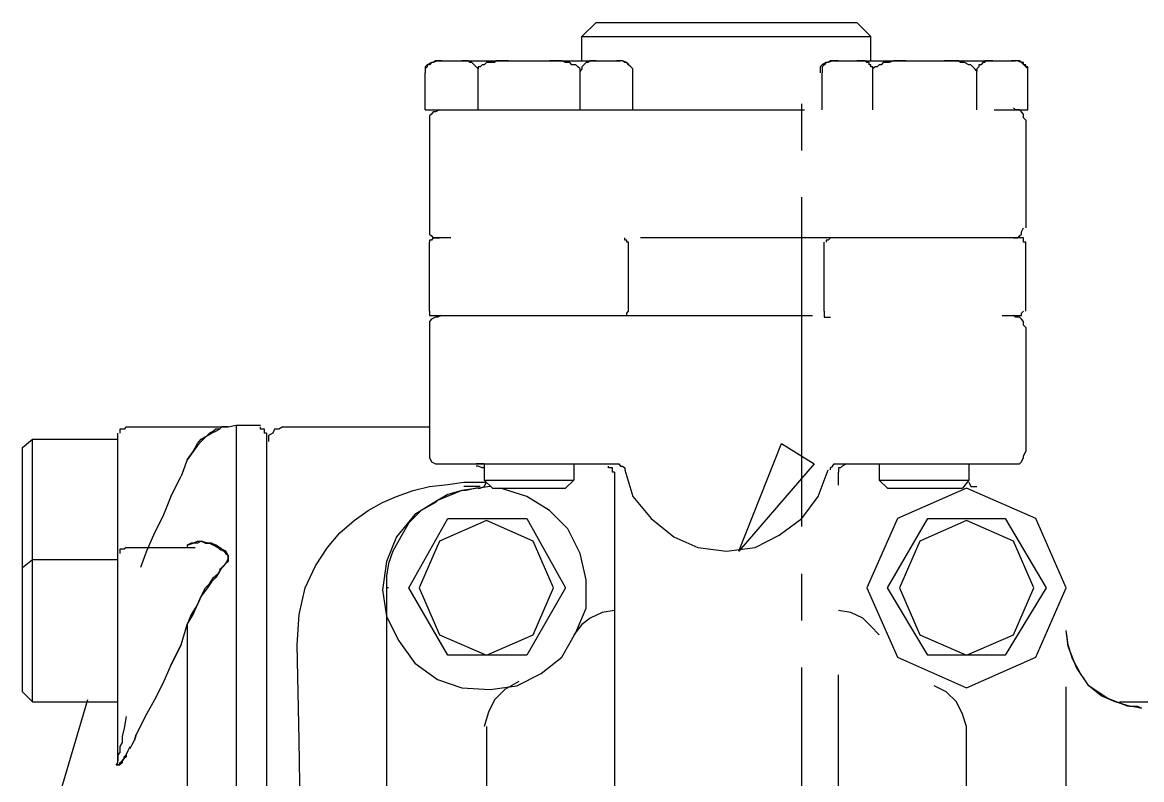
# Model space of a CAD drawing. Header units: inches. Extents: x -229 to 371, y -110 to 269.
# Drawn here: x 11.86 to 19.24, y 215.35 to 220.35 of the extents above; entities that cross this region are included whole.
import ezdxf

# ---------------------------------------------------------------- set-up
doc = ezdxf.new("R2010")
doc.units = ezdxf.units.IN
doc.header["$MEASUREMENT"] = 0
doc.linetypes.add('HIDDEN', pattern=[0.375, 0.25, -0.125])
doc.layers.get('0').update_dxf_attribs({"color": 10})

msp = doc.modelspace()

# ---------------------------------------------------------------- linework, layer by layer
at = {"color": 1, "linetype": 'HIDDEN', "ltscale": 10}
for p, q in [((15.5523, 220.25261), (15.64559, 220.34616)), ((15.64559, 220.34616), (17.36407, 220.34616)), ((17.45737, 220.25261), (17.36407, 220.34616)), ((15.5523, 220.09333), (15.5523, 220.25261)), ((15.5523, 220.25261), (17.45737, 220.25261)), ((17.45737, 220.09333), (17.45737, 220.25261)), ((14.53188, 220.06552), (14.51924, 220.05288)), ((14.51924, 220.05288), (14.51924, 220.02507)), ((14.53188, 220.05288), (14.51924, 220.04024)), ((14.51924, 220.04024), (14.51924, 220.02507)), ((14.51924, 220.02507), (14.51924, 220.01243)), ((14.51924, 220.02507), (14.51924, 220.01243)), ((14.55944, 220.08069), (14.53188, 220.06552)), ((14.5468, 220.06552), (14.53188, 220.06552)), ((14.53188, 220.06552), (14.53188, 220.05288)), ((14.55944, 220.08069), (14.5468, 220.06552)), ((14.57233, 220.08069), (14.55944, 220.08069)), ((14.57233, 220.08069), (14.55944, 220.08069)), ((14.59989, 220.09333), (14.57233, 220.08069)), ((14.58725, 220.09333), (14.57233, 220.08069)), ((14.59989, 220.09333), (14.58725, 220.09333)), ((14.58725, 220.09333), (14.58725, 220.09333)), ((14.59989, 220.09333), (15.8069, 220.09333)), ((14.61253, 220.09333), (14.59989, 220.09333)), ((14.62745, 220.09333), (14.61253, 220.09333)), ((14.77384, 220.09333), (14.7612, 220.09333)), ((14.78875, 220.09333), (14.77384, 220.09333)), ((14.8014, 220.09333), (14.78875, 220.09333)), ((14.81404, 220.08069), (14.8014, 220.09333)), ((14.8014, 220.09333), (14.8014, 220.09333)), ((14.82693, 220.08069), (14.81404, 220.08069)), ((14.8416, 220.06552), (14.82693, 220.08069)), ((14.82693, 220.08069), (14.82693, 220.08069)), ((14.85449, 220.05288), (14.8416, 220.06552)), ((14.8416, 220.06552), (14.8416, 220.06552)), ((14.86713, 220.04024), (14.85449, 220.05288)), ((14.85449, 220.05288), (14.85449, 220.05288)), ((14.88205, 220.05288), (14.86713, 220.05288)), ((14.86713, 220.05288), (14.86713, 220.04024)), ((14.86713, 219.76971), (14.86713, 220.04024)), ((14.89469, 220.06552), (14.88205, 220.05288)), ((14.90758, 220.06552), (14.89469, 220.06552)), ((14.92225, 220.08069), (14.90758, 220.06552)), ((14.93514, 220.08069), (14.92225, 220.08069)), ((14.94778, 220.08069), (14.93514, 220.08069)), ((14.97534, 220.08069), (14.94778, 220.08069)), ((14.98798, 220.09333), (14.97534, 220.08069)), ((15.01554, 220.09333), (14.98798, 220.09333)), ((15.02844, 220.09333), (15.01554, 220.09333)), ((15.056, 220.09333), (15.02844, 220.09333)), ((15.06864, 220.09333), (15.056, 220.09333)), ((15.35079, 220.09333), (15.33815, 220.09333)), ((15.37835, 220.09333), (15.35079, 220.09333)), ((15.39125, 220.09333), (15.37835, 220.09333)), ((15.41881, 220.09333), (15.39125, 220.09333)), ((15.44409, 220.08069), (15.41881, 220.09333)), ((15.47165, 220.08069), (15.44409, 220.08069)), ((15.48454, 220.06552), (15.47165, 220.08069)), ((15.5121, 220.06552), (15.48454, 220.06552)), ((15.52474, 220.05288), (15.5121, 220.06552)), ((15.53966, 220.04024), (15.52474, 220.05288)), ((15.5523, 220.04024), (15.53966, 220.02507)), ((15.53966, 220.02507), (15.53966, 220.04024)), ((15.53966, 219.76971), (15.53966, 220.02507)), ((15.56519, 220.06552), (15.5523, 220.05288)), ((15.5523, 220.05288), (15.5523, 220.04024)), ((15.57986, 220.08069), (15.56519, 220.06552)), ((15.56519, 220.06552), (15.56519, 220.06552)), ((15.59275, 220.08069), (15.57986, 220.08069)), ((15.60539, 220.09333), (15.59275, 220.08069)), ((15.62031, 220.09333), (15.60539, 220.09333)), ((15.63295, 220.09333), (15.62031, 220.09333)), ((15.64559, 220.09333), (15.63295, 220.09333)), ((15.63295, 220.09333), (15.63295, 220.09333)), ((15.79426, 220.09333), (15.77934, 220.09333)), ((15.81979, 220.09333), (15.79426, 220.09333)), ((15.79426, 220.09333), (15.79426, 220.09333)), ((15.8069, 220.09333), (15.79426, 220.09333)), ((15.81979, 220.09333), (15.8069, 220.09333)), ((15.84735, 220.08069), (15.81979, 220.09333)), ((15.83446, 220.08069), (15.81979, 220.09333)), ((15.81979, 220.09333), (15.81979, 220.09333)), ((15.84735, 220.08069), (15.83446, 220.08069)), ((15.87491, 220.05288), (15.84735, 220.08069)), ((15.85999, 220.06552), (15.84735, 220.08069)), ((15.84735, 220.08069), (15.84735, 220.08069)), ((15.87491, 220.05288), (15.85999, 220.06552)), ((15.85999, 220.06552), (15.85999, 220.06552)), ((15.88755, 220.04024), (15.87491, 220.05288)), ((15.88755, 220.04024), (15.87491, 220.05288)), ((15.87491, 220.05288), (15.87491, 220.05288)), ((15.88755, 219.76971), (15.88755, 220.04024)), ((17.13501, 220.06552), (17.12212, 220.05288)), ((17.12212, 220.05288), (17.12212, 220.02507)), ((17.12212, 220.02507), (17.12212, 220.01243)), ((17.16257, 220.08069), (17.13501, 220.06552)), ((17.14968, 220.06552), (17.13501, 220.05288)), ((17.13501, 220.05288), (17.13501, 220.04024)), ((17.13501, 220.04024), (17.13501, 220.02507)), ((17.13501, 220.02507), (17.13501, 220.01243)), ((17.16257, 220.08069), (17.14968, 220.06552)), ((17.14968, 220.06552), (17.14968, 220.06552)), ((17.17521, 220.08069), (17.16257, 220.08069)), ((17.17521, 220.08069), (17.16257, 220.08069)), ((17.20277, 220.09333), (17.17521, 220.08069)), ((17.19013, 220.09333), (17.17521, 220.08069)), ((17.20277, 220.09333), (17.19013, 220.09333)), ((17.20277, 220.09333), (18.41003, 220.09333)), ((17.21566, 220.09333), (17.20277, 220.09333)), ((17.23033, 220.09333), (17.21566, 220.09333)), ((17.24322, 220.09333), (17.23033, 220.09333)), ((17.37672, 220.09333), (17.36407, 220.09333)), ((17.38961, 220.09333), (17.37672, 220.09333)), ((17.40427, 220.09333), (17.38961, 220.09333)), ((17.41717, 220.09333), (17.40427, 220.09333)), ((17.42981, 220.08069), (17.41717, 220.09333)), ((17.44473, 220.08069), (17.42981, 220.08069)), ((17.42981, 220.08069), (17.42981, 220.08069)), ((17.44473, 220.06552), (17.44473, 220.08069)), ((17.45737, 220.06552), (17.44473, 220.06552)), ((17.45737, 220.05288), (17.45737, 220.06552)), ((17.47001, 220.05288), (17.45737, 220.05288)), ((17.48493, 220.05288), (17.47001, 220.04024)), ((17.47001, 220.04024), (17.47001, 220.05288)), ((17.47001, 219.76971), (17.47001, 220.04024)), ((17.49782, 220.05288), (17.48493, 220.05288)), ((17.51046, 220.06552), (17.49782, 220.05288)), ((17.52538, 220.06552), (17.51046, 220.06552)), ((17.53802, 220.08069), (17.52538, 220.06552)), ((17.55066, 220.08069), (17.53802, 220.08069)), ((17.56558, 220.08069), (17.55066, 220.08069)), ((17.57822, 220.08069), (17.56558, 220.08069)), ((17.60578, 220.09333), (17.57822, 220.08069)), ((17.61867, 220.09333), (17.60578, 220.09333)), ((17.64623, 220.09333), (17.61867, 220.09333)), ((17.65887, 220.09333), (17.64623, 220.09333)), ((17.68643, 220.09333), (17.65887, 220.09333)), ((17.96657, 220.09333), (17.94103, 220.09333)), ((17.98148, 220.09333), (17.96657, 220.09333)), ((18.00677, 220.09333), (17.98148, 220.09333)), ((18.03433, 220.09333), (18.00677, 220.09333)), ((18.04722, 220.08069), (18.03433, 220.09333)), ((18.07478, 220.08069), (18.04722, 220.08069)), ((18.10234, 220.06552), (18.07478, 220.08069)), ((18.11498, 220.06552), (18.10234, 220.06552)), ((18.12787, 220.05288), (18.11498, 220.06552)), ((18.14254, 220.04024), (18.12787, 220.05288)), ((18.15543, 220.02507), (18.14254, 220.04024)), ((18.16807, 220.05288), (18.15543, 220.04024)), ((18.15543, 220.04024), (18.15543, 220.02507)), ((18.15543, 219.76971), (18.15543, 220.02507)), ((18.18299, 220.06552), (18.16807, 220.06552)), ((18.16807, 220.06552), (18.16807, 220.05288)), ((18.19563, 220.08069), (18.18299, 220.06552)), ((18.20827, 220.08069), (18.19563, 220.08069)), ((18.22117, 220.09333), (18.20827, 220.09333)), ((18.20827, 220.09333), (18.20827, 220.08069)), ((18.23583, 220.09333), (18.22117, 220.09333)), ((18.24872, 220.09333), (18.23583, 220.09333)), ((18.26137, 220.09333), (18.24872, 220.09333)), ((18.39714, 220.09333), (18.38222, 220.09333)), ((18.42267, 220.09333), (18.39714, 220.09333)), ((18.39714, 220.09333), (18.39714, 220.09333)), ((18.41003, 220.09333), (18.39714, 220.09333)), ((18.42267, 220.09333), (18.41003, 220.09333)), ((18.45023, 220.08069), (18.42267, 220.09333)), ((18.43759, 220.09333), (18.42267, 220.09333)), ((18.45023, 220.08069), (18.43759, 220.09333)), ((18.47779, 220.05288), (18.45023, 220.08069)), ((18.46287, 220.08069), (18.45023, 220.08069)), ((18.45023, 220.08069), (18.45023, 220.08069)), ((18.46287, 220.06552), (18.46287, 220.08069)), ((18.47779, 220.06552), (18.46287, 220.06552)), ((18.47779, 220.05288), (18.47779, 220.06552)), ((18.49043, 220.04024), (18.47779, 220.05288)), ((18.49043, 220.05288), (18.47779, 220.05288)), ((18.49043, 220.04024), (18.49043, 220.05288)), ((18.49043, 219.76971), (18.49043, 220.04024)), ((14.51924, 219.76971), (14.51924, 220.01243)), ((14.51924, 220.01243), (14.51924, 220.01243)), ((17.12212, 220.01243), (17.12212, 220.01243)), ((17.13501, 219.76971), (17.13501, 220.01243)), ((17.00126, 219.50171), (17.00126, 219.81016)), ((14.51924, 219.76971), (18.49043, 219.76971)), ((14.55944, 219.7419), (14.5468, 219.72926)), ((14.5468, 219.72926), (14.5468, 219.71662)), ((14.57233, 219.75707), (14.55944, 219.7419)), ((14.58725, 219.75707), (14.57233, 219.75707)), ((14.61253, 219.76971), (14.58725, 219.75707)), ((18.41003, 219.76971), (18.39714, 219.78235)), ((18.39714, 219.78235), (18.39714, 219.78235)), ((18.43759, 219.76971), (18.41003, 219.76971)), ((18.45023, 219.75707), (18.43759, 219.76971)), ((18.46287, 219.7419), (18.45023, 219.75707)), ((18.46287, 219.71662), (18.46287, 219.7419)), ((14.5468, 219.71662), (14.5468, 219.70145)), ((14.5468, 219.70145), (14.5468, 218.991)), ((14.5468, 219.70145), (14.5468, 219.70145)), ((18.47779, 219.70145), (18.46287, 219.71662)), ((18.47779, 219.70145), (18.47779, 218.991)), ((17.00126, 217.02146), (17.00126, 219.19326)), ((14.5468, 218.991), (14.5468, 218.96571)), ((18.45023, 218.96571), (18.46287, 218.991)), ((18.46287, 218.991), (18.46287, 218.991)), ((14.5468, 218.96571), (14.5468, 218.95054)), ((14.5468, 218.95054), (14.55944, 218.9379)), ((14.55944, 218.9379), (14.57233, 218.92526)), ((14.57233, 218.92526), (14.55944, 218.91009)), ((18.43759, 218.92526), (14.57233, 218.92526)), ((14.57233, 218.92526), (14.58725, 218.92526)), ((14.58725, 218.92526), (14.61253, 218.92526)), ((14.61253, 218.92526), (14.61253, 218.92526)), ((15.83446, 218.91009), (15.83446, 218.92526)), ((15.83446, 218.92526), (15.83446, 218.92526)), ((17.19013, 218.92526), (17.17521, 218.91009)), ((18.39714, 218.92526), (18.41003, 218.92526)), ((18.41003, 218.92526), (18.42267, 218.92526)), ((18.42267, 218.92526), (18.43759, 218.9379)), ((18.43759, 218.9379), (18.45023, 218.95054)), ((18.43759, 218.92526), (18.43759, 218.9379)), ((18.43759, 218.9379), (18.43759, 218.9379)), ((18.45023, 218.92526), (18.43759, 218.92526)), ((18.45023, 218.95054), (18.45023, 218.96571)), ((18.46287, 218.92526), (18.45023, 218.92526)), ((18.46287, 218.91009), (18.46287, 218.92526)), ((14.55944, 218.91009), (14.5468, 218.91009)), ((14.5468, 218.91009), (14.5468, 218.91009)), ((14.5468, 218.91009), (14.5468, 218.89745)), ((14.5468, 218.44236), (14.5468, 218.89745)), ((14.5468, 218.89745), (14.5468, 218.89745)), ((14.5468, 218.89745), (14.5468, 218.89745)), ((14.55944, 218.91009), (14.55944, 218.91009)), ((15.84735, 218.91009), (15.83446, 218.91009)), ((15.84735, 218.89745), (15.84735, 218.91009)), ((15.84735, 218.91009), (15.84735, 218.91009)), ((15.84735, 218.91009), (15.84735, 218.91009)), ((15.85999, 218.89745), (15.84735, 218.89745)), ((15.85999, 218.44236), (15.85999, 218.89745)), ((17.14968, 218.44236), (17.14968, 218.89745)), ((17.17521, 218.91009), (17.16257, 218.91009)), ((17.16257, 218.91009), (17.16257, 218.91009)), ((17.16257, 218.91009), (17.16257, 218.89745)), ((17.16257, 218.89745), (17.16257, 218.89745)), ((17.16257, 218.89745), (17.16257, 218.89745)), ((17.17521, 218.91009), (17.17521, 218.91009)), ((18.46287, 218.89745), (18.46287, 218.91009)), ((18.47779, 218.89745), (18.46287, 218.89745)), ((18.47779, 218.44236), (18.47779, 218.89745)), ((14.5468, 218.44236), (14.5468, 218.42971)), ((14.5468, 218.42971), (14.5468, 218.42971)), ((14.5468, 218.42971), (14.5468, 218.41454)), ((14.5468, 218.41454), (14.55944, 218.41454)), ((14.55944, 218.41454), (14.55944, 218.41454)), ((14.55944, 218.41454), (14.57233, 218.41454)), ((14.58725, 218.4019), (14.55944, 218.38926)), ((14.57233, 218.41454), (18.43759, 218.41454)), ((14.57233, 218.41454), (14.57233, 218.41454)), ((14.59989, 218.4019), (14.58725, 218.4019)), ((14.62745, 218.41454), (14.59989, 218.4019)), ((15.83446, 218.41454), (15.83446, 218.41454)), ((15.83446, 218.41454), (15.84735, 218.41454)), ((15.84735, 218.42971), (15.85999, 218.44236)), ((15.84735, 218.41454), (15.84735, 218.42971)), ((15.84735, 218.42971), (15.84735, 218.42971)), ((15.84735, 218.41454), (15.84735, 218.41454)), ((15.85999, 218.44236), (15.85999, 218.44236)), ((17.14968, 218.44236), (17.14968, 218.42971)), ((17.14968, 218.42971), (17.14968, 218.41454)), ((17.14968, 218.41454), (17.14968, 218.4019)), ((17.14968, 218.4019), (17.16257, 218.4019)), ((17.16257, 218.4019), (17.17521, 218.4019)), ((17.17521, 218.4019), (17.19013, 218.4019)), ((17.19013, 218.4019), (17.19013, 218.4019)), ((18.41003, 218.4019), (18.39714, 218.41454)), ((18.39714, 218.41454), (18.39714, 218.41454)), ((18.43759, 218.4019), (18.41003, 218.4019)), ((18.43759, 218.41454), (18.43759, 218.41454)), ((18.43759, 218.41454), (18.45023, 218.41454)), ((18.45023, 218.38926), (18.43759, 218.4019)), ((18.45023, 218.42971), (18.46287, 218.44236)), ((18.45023, 218.41454), (18.45023, 218.42971)), ((18.45023, 218.42971), (18.45023, 218.42971)), ((18.45023, 218.41454), (18.45023, 218.41454)), ((18.46287, 218.44236), (18.46287, 218.44236)), ((14.55944, 218.38926), (14.5468, 218.37409)), ((14.5468, 218.37409), (14.5468, 218.34881)), ((14.5468, 218.34881), (14.5468, 218.33364)), ((14.5468, 218.33364), (14.5468, 217.517)), ((14.5468, 218.33364), (14.5468, 218.33364)), ((18.46287, 218.37409), (18.45023, 218.38926)), ((18.46287, 218.34881), (18.46287, 218.37409)), ((18.47779, 218.33364), (18.46287, 218.34881)), ((18.47779, 218.33364), (18.47779, 217.517)), ((12.52088, 217.66364), (12.50596, 217.66364)), ((12.50596, 217.66364), (12.50596, 217.651)), ((12.53352, 217.66364), (12.52088, 217.66364)), ((12.54641, 217.67881), (12.53352, 217.66364)), ((12.54641, 217.67881), (13.20402, 217.67881)), ((13.13828, 217.66364), (13.12337, 217.651)), ((13.16357, 217.66364), (13.13828, 217.66364)), ((13.13828, 217.651), (13.16357, 217.66364)), ((13.17848, 217.67881), (13.16357, 217.66364)), ((13.16357, 217.66364), (13.17848, 217.67881)), ((13.17848, 217.67881), (13.19113, 217.67881)), ((13.19113, 217.67881), (13.17848, 217.67881)), ((13.19113, 217.67881), (13.21894, 217.67881)), ((13.20402, 217.67881), (13.19113, 217.67881)), ((13.21894, 217.67881), (13.20402, 217.67881)), ((13.21894, 217.67881), (13.20402, 217.67881)), ((13.20402, 217.67881), (13.20402, 217.67881)), ((13.21894, 217.67881), (13.27178, 217.69145)), ((13.21894, 217.67881), (13.21894, 217.67881)), ((13.21894, 217.67881), (13.21894, 217.67881)), ((13.27178, 217.69145), (13.27178, 204.77187)), ((13.27178, 217.69145), (13.43308, 217.69145)), ((13.43308, 217.66364), (13.43308, 217.67881)), ((13.43308, 217.67881), (13.43308, 217.67881)), ((13.44573, 217.66364), (13.43308, 217.66364)), ((13.45862, 217.66364), (13.44573, 217.66364)), ((13.45862, 217.651), (13.45862, 217.66364)), ((13.52638, 217.66364), (13.51374, 217.63836)), ((13.55394, 217.66364), (13.52638, 217.66364)), ((13.57947, 217.67881), (13.55394, 217.66364)), ((13.57947, 217.67881), (14.5468, 217.67881)), ((11.86327, 217.54228), (11.929, 217.59791)), ((11.929, 215.86602), (11.929, 217.59791)), ((11.929, 217.59791), (12.49332, 217.59791)), ((12.49332, 215.49184), (12.49332, 217.63836)), ((12.50596, 217.651), (12.50596, 217.63836)), ((12.50596, 217.63836), (12.50596, 217.63836)), ((12.50596, 217.63836), (12.50596, 217.63836)), ((13.01718, 217.57009), (13.04272, 217.59791)), ((13.04272, 217.59791), (13.08317, 217.62319)), ((13.07027, 217.61055), (13.04272, 217.58274)), ((13.09783, 217.63836), (13.07027, 217.61055)), ((13.08317, 217.62319), (13.11073, 217.63836)), ((13.12337, 217.651), (13.09783, 217.63836)), ((13.11073, 217.63836), (13.13828, 217.651)), ((13.45862, 217.63836), (13.45862, 217.651)), ((13.47328, 217.63836), (13.45862, 217.63836)), ((13.47328, 217.63836), (13.47328, 204.82497)), ((13.51374, 217.63836), (13.48618, 217.62319)), ((13.48618, 217.62319), (13.48618, 217.59791)), ((13.48618, 217.59791), (13.48618, 217.58274)), ((11.86327, 215.93176), (11.86327, 217.54228)), ((12.98962, 217.517), (12.94942, 217.46138)), ((12.94942, 217.46138), (12.98962, 217.517)), ((12.98962, 217.517), (13.01718, 217.57009)), ((13.01718, 217.55745), (12.98962, 217.517)), ((13.04272, 217.58274), (13.01718, 217.55745)), ((13.48618, 217.58274), (13.48618, 217.58274)), ((14.5468, 217.517), (14.5468, 217.48919)), ((16.58561, 216.85964), (16.86777, 217.57009)), ((16.86777, 217.57009), (17.08192, 217.4361)), ((18.46287, 217.48919), (18.47779, 217.517)), ((18.47779, 217.517), (18.47779, 217.517)), ((12.94942, 217.46138), (12.90922, 217.35519)), ((14.5468, 217.48919), (14.5468, 217.47655)), ((14.5468, 217.47655), (14.55944, 217.44874)), ((14.55944, 217.44874), (14.58725, 217.4361)), ((18.43759, 217.4361), (18.45023, 217.44874)), ((18.45023, 217.44874), (18.46287, 217.47655)), ((18.46287, 217.47655), (18.46287, 217.48919)), ((14.58725, 217.4361), (14.59989, 217.4361)), ((14.59989, 217.4361), (14.62745, 217.4361)), ((14.62745, 217.4361), (15.77934, 217.4361)), ((14.62745, 217.4361), (14.62745, 217.4361)), ((14.88205, 217.4361), (14.85449, 217.4361)), ((14.86713, 217.42093), (14.85449, 217.42093)), ((14.85449, 217.42093), (14.85449, 217.42093)), ((14.89469, 217.40828), (14.86713, 217.42093)), ((14.90758, 217.4361), (14.88205, 217.4361)), ((14.90758, 217.40828), (14.89469, 217.40828)), ((14.90758, 217.4361), (14.90758, 217.32738)), ((15.49946, 217.4361), (15.49946, 217.32738)), ((15.72625, 217.40828), (15.72625, 217.42093)), ((15.72625, 217.42093), (15.72625, 217.42093)), ((15.74116, 217.40828), (15.72625, 217.40828)), ((15.7538, 217.40828), (15.74116, 217.40828)), ((15.7538, 217.39564), (15.7538, 217.40828)), ((15.7538, 217.38047), (15.7538, 217.39564)), ((15.7667, 217.38047), (15.7538, 217.38047)), ((15.7667, 217.38047), (15.7667, 213.54505)), ((15.77934, 217.4361), (15.79426, 217.4361)), ((15.79426, 217.4361), (15.8069, 217.42093)), ((15.8069, 217.42093), (15.81979, 217.42093)), ((15.81979, 217.42093), (15.83446, 217.40828)), ((15.83446, 217.40828), (15.83446, 217.39564)), ((15.83446, 217.39564), (15.88755, 217.22119)), ((17.08192, 217.4361), (16.58561, 216.85964)), ((17.10948, 217.22119), (17.17521, 217.39564)), ((17.17521, 217.39564), (17.17521, 217.39564)), ((17.19013, 217.40828), (17.20277, 217.42093)), ((17.19013, 217.39564), (17.19013, 217.40828)), ((17.20277, 217.42093), (17.21566, 217.4361)), ((17.20277, 217.42093), (17.20277, 217.42093)), ((17.21566, 217.4361), (17.23033, 217.4361)), ((17.23033, 217.4361), (18.39714, 217.4361)), ((17.25586, 217.40828), (17.24322, 217.40828)), ((17.24322, 217.40828), (17.24322, 217.39564)), ((17.24322, 217.39564), (17.24322, 217.38047)), ((17.24322, 213.54505), (17.24322, 217.38047)), ((17.24322, 217.38047), (17.24322, 217.38047)), ((17.26851, 217.42093), (17.25586, 217.40828)), ((17.29606, 217.4361), (17.26851, 217.42093)), ((17.26851, 217.42093), (17.26851, 217.42093)), ((17.51046, 217.4361), (17.51046, 217.32738)), ((18.10234, 217.4361), (18.10234, 217.32738)), ((18.39714, 217.4361), (18.41003, 217.4361)), ((18.41003, 217.4361), (18.43759, 217.4361)), ((12.84121, 217.22119), (12.90922, 217.35519)), ((14.5468, 217.28693), (14.66765, 217.29957)), ((14.66765, 217.29957), (14.77384, 217.31474)), ((14.77384, 217.31474), (14.92225, 217.31474)), ((14.90758, 217.32738), (14.9627, 217.27428)), ((14.90758, 217.32738), (15.49946, 217.32738)), ((14.90758, 217.28693), (14.92225, 217.31474)), ((14.92225, 217.31474), (14.92225, 217.31474)), ((15.49946, 217.32738), (15.44409, 217.27428)), ((17.51046, 217.32738), (17.56558, 217.27428)), ((17.51046, 217.32738), (18.10234, 217.32738)), ((18.10234, 217.32738), (18.06188, 217.27428)), ((18.10234, 217.31474), (18.11498, 217.28693)), ((12.84121, 217.22119), (12.78812, 217.08719)), ((14.23708, 217.18074), (14.33038, 217.22119)), ((14.33038, 217.22119), (14.43859, 217.25911)), ((14.43859, 217.25911), (14.5468, 217.28693)), ((14.7612, 217.25911), (14.59989, 217.19338)), ((14.66765, 217.23383), (14.59989, 217.19338)), ((14.7612, 217.25911), (14.66765, 217.23383)), ((14.94778, 217.28693), (14.7612, 217.25911)), ((14.78875, 217.25911), (14.7612, 217.25911)), ((14.88205, 217.28693), (14.77384, 217.28693)), ((14.85449, 217.27428), (14.78875, 217.25911)), ((14.86713, 217.27428), (14.85449, 217.27428)), ((14.86713, 217.27428), (14.88205, 217.27428)), ((14.88205, 217.27428), (14.90758, 217.28693)), ((14.9627, 217.27428), (15.44409, 217.27428)), ((15.18949, 217.22119), (15.01554, 217.27428)), ((15.01554, 217.27428), (15.01554, 217.27428)), ((15.33815, 217.12764), (15.18949, 217.22119)), ((15.88755, 217.22119), (16.0084, 217.07455)), ((17.00126, 217.07455), (17.10948, 217.22119)), ((17.56558, 217.27428), (18.06188, 217.27428)), ((18.08742, 217.27428), (17.63132, 217.07455)), ((18.54352, 217.07455), (18.08742, 217.27428)), ((18.11498, 217.28693), (18.12787, 217.28693)), ((18.12787, 217.28693), (18.15543, 217.28693)), ((18.15543, 217.28693), (18.15543, 217.28693)), ((14.14379, 217.12764), (14.23708, 217.18074)), ((14.59989, 217.19338), (14.45148, 217.10236)), ((14.58725, 217.18074), (14.49168, 217.12764)), ((14.59989, 217.19338), (14.58725, 217.18074)), ((12.78812, 217.08719), (12.73502, 216.981)), ((14.05049, 217.06191), (14.14379, 217.12764)), ((14.45148, 217.10236), (14.33038, 216.95319)), ((14.49168, 217.12764), (14.41103, 217.04674)), ((14.41103, 216.61693), (14.66765, 217.07455)), ((14.66765, 217.07455), (15.18949, 217.07455)), ((15.18949, 217.07455), (15.44409, 216.61693)), ((15.45901, 217.00629), (15.33815, 217.12764)), ((16.0084, 217.07455), (16.15707, 216.95319)), ((16.85285, 216.96583), (17.00126, 217.07455)), ((17.63132, 217.07455), (17.42981, 216.61693)), ((17.56558, 216.61693), (17.83282, 217.07455)), ((17.83282, 217.07455), (18.34202, 217.07455)), ((18.34202, 217.07455), (18.61153, 216.61693)), ((18.74503, 216.61693), (18.54352, 217.07455)), ((13.95492, 216.981), (14.05049, 217.06191)), ((14.41103, 217.04674), (14.35793, 216.95319)), ((14.92225, 217.06191), (14.61253, 216.92538)), ((15.22994, 216.92538), (14.92225, 217.06191)), ((15.53966, 216.84447), (15.45901, 217.00629)), ((18.08742, 217.06191), (17.77973, 216.92538)), ((18.39714, 216.92538), (18.08742, 217.06191)), ((12.73502, 216.981), (12.68218, 216.85964)), ((12.98962, 216.91274), (13.01718, 216.92538)), ((13.01718, 216.92538), (13.04272, 216.92538)), ((13.04272, 216.92538), (13.01718, 216.91274)), ((13.04272, 216.92538), (13.07027, 216.91274)), ((13.08317, 216.91274), (13.04272, 216.92538)), ((13.87427, 216.88493), (13.95492, 216.981)), ((14.33038, 216.95319), (14.26464, 216.79138)), ((14.35793, 216.95319), (14.30509, 216.85964)), ((14.61253, 216.92538), (14.47904, 216.61693)), ((15.36369, 216.61693), (15.22994, 216.92538)), ((16.15707, 216.95319), (16.3161, 216.88493)), ((16.69357, 216.88493), (16.85285, 216.96583)), ((17.77973, 216.92538), (17.64623, 216.61693)), ((18.53088, 216.61693), (18.39714, 216.92538)), ((12.52088, 216.87229), (12.50596, 216.87229)), ((12.50596, 216.87229), (12.50596, 216.85964)), ((12.50596, 216.85964), (12.50596, 216.84447)), ((12.53352, 216.87229), (12.52088, 216.87229)), ((12.54641, 216.88493), (12.53352, 216.87229)), ((12.54641, 216.88493), (13.00252, 216.88493)), ((12.68218, 216.85964), (12.64173, 216.75093)), ((12.68218, 216.85964), (12.69482, 216.88493)), ((12.97698, 216.91274), (12.94942, 216.9001)), ((12.94942, 216.9001), (12.98962, 216.91274)), ((12.94942, 216.9001), (12.94942, 216.88493)), ((12.94942, 216.9001), (12.94942, 216.88493)), ((13.01718, 216.91274), (12.97698, 216.91274)), ((13.07027, 216.91274), (13.09783, 216.91274)), ((13.11073, 216.91274), (13.08317, 216.91274)), ((13.09783, 216.91274), (13.12337, 216.9001)), ((13.13828, 216.9001), (13.11073, 216.91274)), ((13.12337, 216.9001), (13.15093, 216.88493)), ((13.16357, 216.88493), (13.13828, 216.9001)), ((13.15093, 216.88493), (13.16357, 216.87229)), ((13.17848, 216.87229), (13.16357, 216.88493)), ((13.16357, 216.87229), (13.19113, 216.85964)), ((13.20402, 216.85964), (13.17848, 216.87229)), ((13.19113, 216.85964), (13.20402, 216.84447)), ((13.21894, 216.83183), (13.20402, 216.85964)), ((13.79589, 216.76357), (13.87427, 216.88493)), ((14.30509, 216.85964), (14.27728, 216.77874)), ((16.3161, 216.88493), (16.50496, 216.85964)), ((16.50496, 216.85964), (16.69357, 216.88493)), ((11.86327, 216.75093), (11.929, 216.80402)), ((11.929, 216.80402), (12.49332, 216.80402)), ((12.50596, 216.84447), (12.50596, 216.84447)), ((12.50596, 216.84447), (12.50596, 216.84447)), ((13.20402, 216.77874), (13.17848, 216.75093)), ((13.19113, 216.76357), (13.20402, 216.77874)), ((13.20402, 216.84447), (13.21894, 216.83183)), ((13.20402, 216.77874), (13.21894, 216.80402)), ((13.21894, 216.79138), (13.20402, 216.77874)), ((13.21894, 216.83183), (13.21894, 216.81919)), ((13.21894, 216.81919), (13.21894, 216.83183)), ((13.21894, 216.81919), (13.21894, 216.79138)), ((13.21894, 216.80402), (13.21894, 216.81919)), ((14.26464, 216.79138), (14.23708, 216.60429)), ((14.27728, 216.77874), (14.26464, 216.69783)), ((15.57986, 216.67002), (15.53966, 216.84447)), ((13.12337, 216.68519), (13.15093, 216.71048)), ((13.16357, 216.72564), (13.13828, 216.68519)), ((13.17848, 216.75093), (13.15093, 216.71048)), ((13.16357, 216.73829), (13.19113, 216.76357)), ((13.72788, 216.61693), (13.79589, 216.76357)), ((17.00126, 216.40202), (17.00126, 216.71048)), ((13.07027, 216.61693), (13.09783, 216.64474)), ((13.11073, 216.65738), (13.08317, 216.61693)), ((13.09783, 216.64474), (13.12337, 216.68519)), ((13.13828, 216.68519), (13.11073, 216.65738)), ((14.26464, 216.69783), (14.26464, 216.61693)), ((15.57986, 216.48293), (15.57986, 216.67002)), ((13.04272, 216.56383), (13.01718, 216.50821)), ((13.01718, 216.50821), (13.04272, 216.56383)), ((13.08317, 216.61693), (13.04272, 216.56383)), ((13.04272, 216.56383), (13.07027, 216.61693)), ((13.68768, 216.44248), (13.72788, 216.61693)), ((14.23708, 216.60429), (14.26464, 216.42983)), ((14.26464, 216.61693), (14.26464, 213.46415)), ((14.27728, 216.61693), (14.26464, 216.61693)), ((14.26464, 216.61693), (14.26464, 213.46415)), ((14.66765, 216.17448), (14.41103, 216.61693)), ((14.47904, 216.61693), (14.61253, 216.30848)), ((15.44409, 216.61693), (15.18949, 216.17448)), ((15.22994, 216.30848), (15.36369, 216.61693)), ((17.42981, 216.61693), (17.63132, 216.16184)), ((17.83282, 216.17448), (17.56558, 216.61693)), ((17.64623, 216.61693), (17.77973, 216.30848)), ((18.61153, 216.61693), (18.34202, 216.17448)), ((18.39714, 216.30848), (18.53088, 216.61693)), ((18.54352, 216.16184), (18.74503, 216.61693)), ((18.74503, 213.46415), (18.74503, 216.61693)), ((13.01718, 216.50821), (12.97698, 216.44248)), ((12.98962, 216.44248), (13.01718, 216.50821)), ((15.5121, 216.32365), (15.57986, 216.48293)), ((12.97698, 216.44248), (12.94942, 216.37674)), ((12.94942, 216.37674), (12.98962, 216.44248)), ((13.67504, 216.24274), (13.68768, 216.44248)), ((14.26464, 216.42983), (14.34529, 216.26802)), ((15.60539, 216.41719), (15.5523, 216.37674)), ((15.68605, 216.45512), (15.60539, 216.41719)), ((15.7667, 216.46776), (15.68605, 216.45512)), ((17.32362, 216.45512), (17.24322, 216.46776)), ((17.24322, 216.46776), (17.24322, 216.46776)), ((17.40427, 216.41719), (17.32362, 216.45512)), ((17.45737, 216.3641), (17.40427, 216.41719)), ((12.90922, 216.24274), (12.94942, 216.37674)), ((12.94942, 216.37674), (12.94942, 214.80667)), ((15.5523, 216.37674), (15.49946, 216.30848)), ((17.51046, 216.30848), (17.45737, 216.3641)), ((18.75792, 216.2301), (18.74503, 216.33629)), ((18.75792, 216.24274), (18.74503, 216.33629)), ((14.34529, 216.26802), (14.45148, 216.12138)), ((14.61253, 216.30848), (14.92225, 216.17448)), ((14.92225, 216.17448), (15.22994, 216.30848)), ((15.41881, 216.16184), (15.5121, 216.32365)), ((15.49946, 216.30848), (15.49946, 216.30848)), ((17.77973, 216.30848), (18.08742, 216.17448)), ((18.08742, 216.17448), (18.39714, 216.30848)), ((12.84121, 216.10874), (12.90922, 216.24274)), ((12.90922, 216.24274), (12.84121, 216.10874)), ((13.68768, 215.6132), (13.67504, 216.24274)), ((18.78548, 216.14919), (18.75792, 216.24274)), ((18.81304, 216.09357), (18.75792, 216.2301)), ((14.45148, 216.12138), (14.59989, 216.01267)), ((15.18949, 216.17448), (14.66765, 216.17448)), ((15.28304, 216.05312), (15.41881, 216.16184)), ((17.63132, 216.16184), (18.08742, 215.95957)), ((18.34202, 216.17448), (17.83282, 216.17448)), ((18.08742, 215.95957), (18.54352, 216.16184)), ((18.83832, 216.05312), (18.78548, 216.14919)), ((12.84121, 216.10874), (12.78812, 215.98738)), ((15.12375, 215.97221), (15.28304, 216.05312)), ((17.00126, 213.92177), (17.00126, 216.09357)), ((18.89369, 215.97221), (18.81304, 216.09357)), ((18.89369, 215.97221), (18.83832, 216.05312)), ((12.78812, 215.98738), (12.73502, 215.87867)), ((14.59989, 216.01267), (14.7612, 215.95957)), ((14.94778, 215.94693), (15.12375, 215.97221)), ((15.13665, 216.00002), (15.04335, 215.94693)), ((17.95393, 215.93176), (17.87327, 215.97221)), ((17.87327, 215.97221), (17.87327, 215.97221)), ((19.01454, 215.89131), (18.89369, 215.97221)), ((18.97409, 215.90648), (18.89369, 215.97221)), ((11.86327, 215.93176), (11.929, 215.86602)), ((14.7612, 215.95957), (14.94778, 215.94693)), ((15.04335, 215.94693), (14.97534, 215.87867)), ((18.02168, 215.86602), (17.95393, 215.93176)), ((19.06764, 215.86602), (18.97409, 215.90648)), ((19.14804, 215.83821), (19.01454, 215.89131)), ((12.29181, 215.87867), (11.929, 214.64486)), ((11.929, 215.86602), (12.49332, 215.86602)), ((12.73502, 215.87867), (12.68218, 215.78512)), ((14.97534, 215.87867), (14.93514, 215.79776)), ((18.06188, 215.78512), (18.02168, 215.86602)), ((19.16093, 215.83821), (19.06764, 215.86602)), ((19.0952, 215.86602), (23.72197, 215.86602)), ((19.12048, 215.85086), (19.16093, 215.83821)), ((19.16093, 215.83821), (19.14804, 215.83821)), ((19.16093, 215.83821), (19.16093, 215.83821)), ((19.16093, 215.83821), (19.21403, 215.83821)), ((19.24159, 215.82557), (19.16093, 215.83821)), ((19.16093, 215.83821), (19.18849, 215.83821)), ((19.18849, 215.83821), (19.24159, 215.82557)), ((19.21403, 215.83821), (19.24159, 215.82557)), ((12.54641, 215.76995), (12.53352, 215.69157)), ((12.68218, 215.78512), (12.61417, 215.65112)), ((14.93514, 215.79776), (14.90758, 215.70421)), ((18.08742, 215.70421), (18.06188, 215.78512)), ((12.53352, 215.69157), (12.52088, 215.63848)), ((14.90758, 215.70421), (14.90758, 215.70421)), ((14.92225, 215.70421), (14.92225, 214.37686)), ((18.08742, 214.37686), (18.08742, 215.70421)), ((12.52088, 215.59803), (12.50596, 215.57274)), ((12.52088, 215.63848), (12.52088, 215.59803)), ((12.58661, 215.58538), (12.60153, 215.6132)), ((12.61417, 215.65112), (12.60153, 215.6132)), ((12.60153, 215.6132), (12.61417, 215.65112)), ((13.70032, 214.91286), (13.68768, 215.6132)), ((12.50596, 215.53229), (12.49332, 215.51712)), ((12.50596, 215.57274), (12.50596, 215.55757)), ((12.50596, 215.55757), (12.50596, 215.54493)), ((12.50596, 215.54493), (12.50596, 215.53229)), ((12.54641, 215.51712), (12.56108, 215.54493)), ((12.56108, 215.54493), (12.57397, 215.57274)), ((12.57397, 215.55757), (12.58661, 215.58538)), ((12.48068, 215.45138), (12.49332, 215.46403)), ((12.48068, 215.45138), (12.49332, 215.45138)), ((12.49332, 215.45138), (12.48068, 215.45138)), ((12.49332, 215.51712), (12.49332, 215.50448)), ((12.49332, 215.50448), (12.49332, 215.49184)), ((12.49332, 215.47667), (12.49332, 215.49184)), ((12.49332, 215.49184), (12.49332, 215.49184)), ((12.49332, 215.49184), (12.49332, 215.47667)), ((12.49332, 215.47667), (12.49332, 215.49184)), ((12.49332, 215.46403), (12.49332, 215.47667)), ((12.49332, 215.45138), (12.49332, 215.45138)), ((12.49332, 215.45138), (12.49332, 215.45138)), ((12.49332, 215.45138), (12.49332, 215.45138)), ((12.49332, 215.45138), (12.50596, 215.45138)), ((12.50596, 215.45138), (12.49332, 215.45138)), ((12.49332, 215.45138), (12.49332, 215.45138)), ((12.49332, 215.45138), (12.49332, 215.45138)), ((12.49332, 215.45138), (12.49332, 215.45138)), ((12.50596, 215.46403), (12.52088, 215.47667)), ((12.50596, 215.45138), (12.50596, 215.46403)), ((12.52088, 215.46403), (12.50596, 215.45138)), ((12.52088, 215.47667), (12.53352, 215.49184)), ((12.53352, 215.49184), (12.52088, 215.47667)), ((12.52088, 215.47667), (12.52088, 215.46403)), ((12.53352, 215.50448), (12.54641, 215.51712)), ((12.53352, 215.49184), (12.53352, 215.50448)), ((12.54641, 215.50448), (12.53352, 215.49184)), ((12.54641, 215.51712), (12.54641, 215.50448))]:
    msp.add_line(p, q, dxfattribs=at)

doc.saveas('drawing.dxf')
